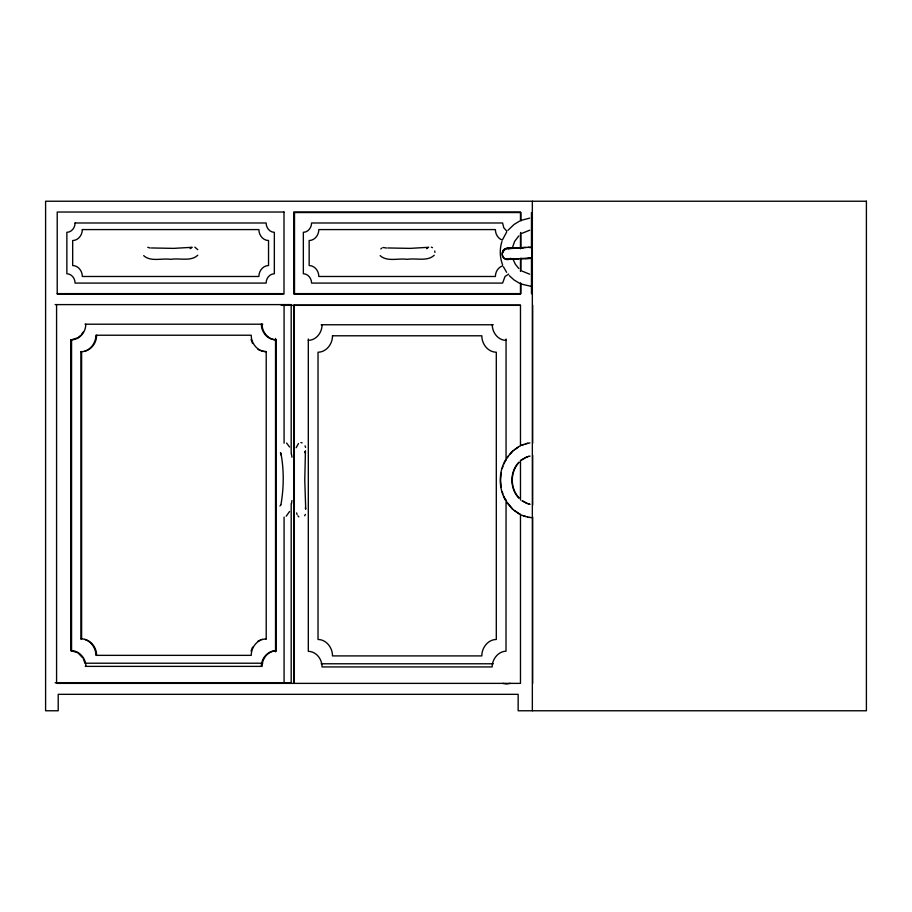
<?xml version="1.0" encoding="UTF-8"?>
<svg xmlns="http://www.w3.org/2000/svg" width="912" height="912" viewBox="0 0 912 912"><rect width="100%" height="100%" fill="white"/><g stroke="black" fill="none" stroke-linecap="round" stroke-linejoin="round"><path stroke-width="1.37" d="M322.039 324.763C322.141 332.401 316.361 340.256 308.313 340.358M85.774 324.205C85.91 332.276 79.253 340.165 70.885 339.8L70.783 650.393M96.592 335.228C96.729 343.733 89.764 352.009 80.929 351.667L80.929 638.913C89.764 638.571 96.729 646.859 96.592 655.352M261.368 666.376C261.242 658.316 267.889 650.427 276.256 650.792L276.256 339.8C268.139 339.743 261.949 332.025 262.052 324.205M291.954 500.483L291.521 503.481M501.201 473.1L500.597 480.134L501.178 487.168M512.305 247.984L514.63 241.406L518.825 235.877M280.999 504.325C283.849 487.715 284.077 470.432 281.021 453.845L281.398 455.236L280.451 452.683L281.181 453.994L280.702 453.378M501.908 241.566C499.514 249.101 499.753 257.435 502.603 264.811M296.138 447.746L298.498 443.506M304.973 452.58L305.44 451.018L304.768 480.088L305.725 509.227L305.303 507.836M502.25 468.529L502.968 466.306M502.717 252.761L504.017 250.276L506.456 248.737M251.062 651.1L252.556 647.132M289.549 511.518L286.208 516.238M502.626 239.537L506.684 232.001M503.8 464.14L505.841 460.013M505.499 460.013C498.545 472.222 498.533 488.034 505.453 500.266M304.642 515.77L305.406 514.414M197.756 255.223C190.996 261.801 179.425 257.857 170.806 259.339C162.131 257.993 150.571 262.109 143.686 255.645M434.237 255.223C427.489 261.801 415.906 257.857 407.288 259.339C398.612 257.993 387.064 262.109 380.167 255.645M506.684 458.063L512.441 451.201L519.544 446.173M507.026 458.063L508.315 456.194M81.681 334.157L83.186 332.002M507.973 230.303L514.106 224.42L519.544 221.137M509.705 454.427L512.783 451.201M518.825 462.293C509.66 471.835 509.637 488.444 518.791 498.009M519.167 462.293C509.99 471.835 509.979 488.444 519.122 498.009M279.927 505.989L280.953 504.963M380.84 248.942L381.832 248.064M190.141 248.657L191.132 247.779M426.634 248.657L427.625 247.779M80.929 335.228L77.987 337.714L72.105 339.617M514.448 449.764L518.005 447.233M521.288 460.332L524.822 457.995M522.086 459.477L527.375 456.866M522.086 233.29L529.701 230.212M191.018 247.847L192.17 247.3L173.611 248.372L151.358 247.961M427.5 247.847L428.651 247.3L410.092 248.372L387.851 247.961M502.523 265.905C498.077 267.353 495.398 271.947 495.376 276.484L318.801 276.484C318.881 271.115 314.811 265.597 309.157 265.529L309.157 240.54C314.811 240.472 318.881 234.954 318.801 229.585L495.398 229.585C495.376 234.065 498.02 238.602 502.364 240.118M508.702 274.067L505.02 276.484L502.615 283.085L311.562 283.085C311.619 278.513 308.153 273.817 303.343 273.748L303.343 232.321C308.153 232.264 311.619 227.555 311.562 222.984L502.615 222.984L503.72 227.658L506.719 231.067M510.367 683.373L506.536 683.966L502.786 683.407M508.919 259.054L510.161 258.461M510.492 258.461L507.505 259.327M511.039 258.461C501.372 264.172 498.34 246.571 509.101 248.383M84.805 351.109C91.565 349.011 95.885 342.148 95.92 335.228L251.222 335.228C251.119 343.482 257.651 351.622 266.213 351.667L266.213 638.913L261.653 639.483M258.039 641.125L260.456 640.03M262.337 639.483C255.577 641.581 251.256 648.432 251.222 655.352L95.92 655.352C95.885 648.432 91.565 641.581 84.805 639.483M521.47 445.238L527.866 443.266M521.812 445.238L523.796 444.44M525.745 457.379L528.698 456.433M521.47 220.282L529.61 218.15M525.472 443.779L529.952 442.901M528.367 456.433L530.043 456.103M508.634 248.417C501.817 247.175 499.457 257.936 506.411 259.213M382.994 247.505L386.654 248.018M276.256 650.792C268.139 650.837 261.949 658.555 262.052 666.376L85.249 666.376M507.471 248.474L508.6 248.509M509.17 259.236L508.394 259.304L509.135 259.327M507.676 259.293L509.637 259.202M507.403 248.452L509.66 248.349M507.938 259.27L508.622 259.236M508.759 259.202L510.184 259.168M508.782 248.349L510.31 248.303M509.318 259.168L510.845 259.133M509.432 248.303L512.806 248.155M509.968 259.133L513.342 258.985M510.173 248.258L511.894 248.212M510.709 259.088L512.419 259.031M511.94 248.155L514.904 248.041M512.464 258.985L515.428 258.86M512.943 248.098L516.055 247.984M513.467 258.928L516.591 258.803M516.409 247.916L518.027 247.847M515.177 247.984L518.575 247.847M516.944 258.734L518.233 258.666M515.713 258.803L519.11 258.666M517.697 247.847L519.053 247.768M521.333 247.699L522.793 247.619M521.322 258.518L529.53 258.13M523.42 247.551L528.994 247.312M521.915 247.619L525.836 247.471M528.116 247.312L530.613 247.232M528.652 258.13L531.149 258.05M529.587 247.585L531.217 247.505M525.346 258.632L528.515 258.484M527.25 258.552L531.001 258.404M521.208 248.007L523.283 247.87M521.197 258.826L526.224 258.632M516.295 248.189L519.259 248.075M516.83 259.008L518.996 258.951M513.923 248.281L515.075 248.235M514.254 248.281L517.172 248.189M514.459 259.099L515.611 259.054M514.778 259.099L517.708 259.008M510.104 248.429L514.801 248.281M512.384 259.19L515.337 259.099M512.179 248.372L509.375 248.463M511.814 248.406L512.726 248.372M511.472 259.225L512.715 259.19M513.262 259.19L510.64 259.259M509.899 259.282L511.518 259.259M508.725 248.474L510.253 248.463M509.261 259.304L510.777 259.282M508.178 248.497L509.603 248.474M508.714 259.316L510.139 259.304M509.056 248.497L506.969 248.509M509.591 259.316L507.653 259.339L508.588 259.327M57.217 293.63L283.073 293.63M55.13 304.608L291.19 304.608L291.19 453.902M281.261 305.338L520.478 305.338M84.998 324.205L262.747 324.205M321.127 324.763L493.255 324.763M276.256 339.8C267.889 340.165 261.242 332.276 261.368 324.205M80.929 351.667L81.613 351.667L81.613 638.913L80.929 638.913M266.213 351.667L261.653 351.109M265.529 638.913L266.213 638.913M70.885 339.8L70.885 650.621C79.241 650.416 85.888 658.327 85.922 666.376M84.998 663.218L262.747 663.218M321.127 663.776L493.255 663.776M55.13 682.814L291.19 682.814L291.19 503.663M57.217 683.373L520.478 683.373L520.478 514.174M531.628 286.459L521.39 284.099M529.53 517.423L531.628 517.651M147.755 247.312L150.172 248.018M70.885 650.621L77.828 652.741L82.525 657.62M506.012 340.358C497.963 340.256 492.184 332.401 492.286 324.763M300.892 442.616L302.134 442.822M527.455 517.047L529.861 517.423M506.958 259.213L505.567 258.734M529.644 274.181L522.04 271.092M529.986 504.222L526.988 503.458M528.31 503.88L529.644 504.222M527.786 517.047L523.374 515.873M525.734 516.534L521.39 515.075M527.33 503.458L522.04 500.836M258.039 349.467L260.456 350.561M431.319 247.129L432.482 247.676M194.826 247.129L197.767 249.671M526.042 502.934L522.371 500.836M519.464 283.244L514.037 279.95L509.318 275.675M519.806 514.129L514.379 510.526M519.464 514.129L512.373 509.078L506.639 502.216M286.562 443.015L289.571 447.028M512.715 509.078L506.969 502.216M518.791 268.504L515.303 264.184L512.977 259.099M297.859 515.839L298.851 516.865M506.639 272.346L503.435 266.783M505.795 500.266L503.766 496.128M251.062 339.481L252.556 343.448M83.311 658.76L84.805 662.728M502.227 491.739L502.934 493.962M305.064 445.843L305.554 447.404M296.605 512.92L297.084 514.493M291.544 454.427L291.965 457.231M434.739 250.982L434.921 252.396M532.676 305.167L532.676 443.232M532.676 455.316L532.676 505.077M532.676 517.024L532.676 683.373M532.346 201.233L532.346 710.767M531.799 212.542L531.799 293.63M531.468 212.542L531.468 248.144M531.468 257.195L531.468 293.63M520.877 221.08L520.877 212.542L294.508 212.542L294.508 293.63L520.877 293.63L520.877 283.678M520.877 232.457L520.877 248.11M520.877 258.062L520.877 270.864M520.478 220.51L520.478 212.029L293.698 212.029L293.698 294.04L520.478 294.04L520.478 282.731M520.478 233.244L520.478 248.794M520.478 258.689L520.478 271.423M520.478 446.036L520.478 305.167L293.903 305.167L293.903 683.373M520.478 460.15L520.478 500.038M506.057 339.013L506.057 460.081M506.057 499.97L506.012 651.179C497.998 651.464 492.184 659.296 492.138 666.934L322.039 666.934C322.141 659.296 316.361 651.442 308.313 651.35L308.313 339.013M294.325 305.338L294.325 683.373M284.088 305.338L284.088 443.186M284.088 517.093L284.088 683.373M275.538 338.455L275.538 651.818M71.558 339.8L71.558 650.621M56.578 304.608L56.578 682.814M305.269 452.033L305.212 452.922L305.326 451.269L305.269 452.033M75.08 222.984C75.137 227.555 71.672 232.264 66.861 232.321L66.861 273.748C71.672 273.817 75.137 278.513 75.08 283.085L266.133 283.085C266.065 278.513 269.53 273.817 274.341 273.748L274.341 232.321C269.53 232.264 266.065 227.555 266.133 222.984L75.08 222.984M82.319 229.585C82.388 234.954 78.318 240.472 72.675 240.54L72.675 265.529C78.318 265.597 82.388 271.115 82.319 276.484L258.883 276.484C258.814 271.115 262.884 265.597 268.538 265.529L268.538 240.517C262.895 240.506 258.791 234.943 258.905 229.585L82.319 229.585M332.492 335.787C332.606 343.835 326.496 352.123 318.026 352.226L318.026 639.472C326.496 639.574 332.606 647.862 332.492 655.91L481.832 655.91C481.718 647.862 487.829 639.574 496.299 639.472L496.299 352.226C487.829 352.123 481.718 343.835 481.832 335.787L332.492 335.787M866.4 201.233L45.6 201.233L45.6 710.767L58.208 710.767L58.208 694.328L518.153 694.328L518.153 710.767L866.4 710.767L866.4 201.233M283.997 212.029L57.217 212.029L57.217 294.04L283.997 294.04L283.997 212.029"/></g></svg>
